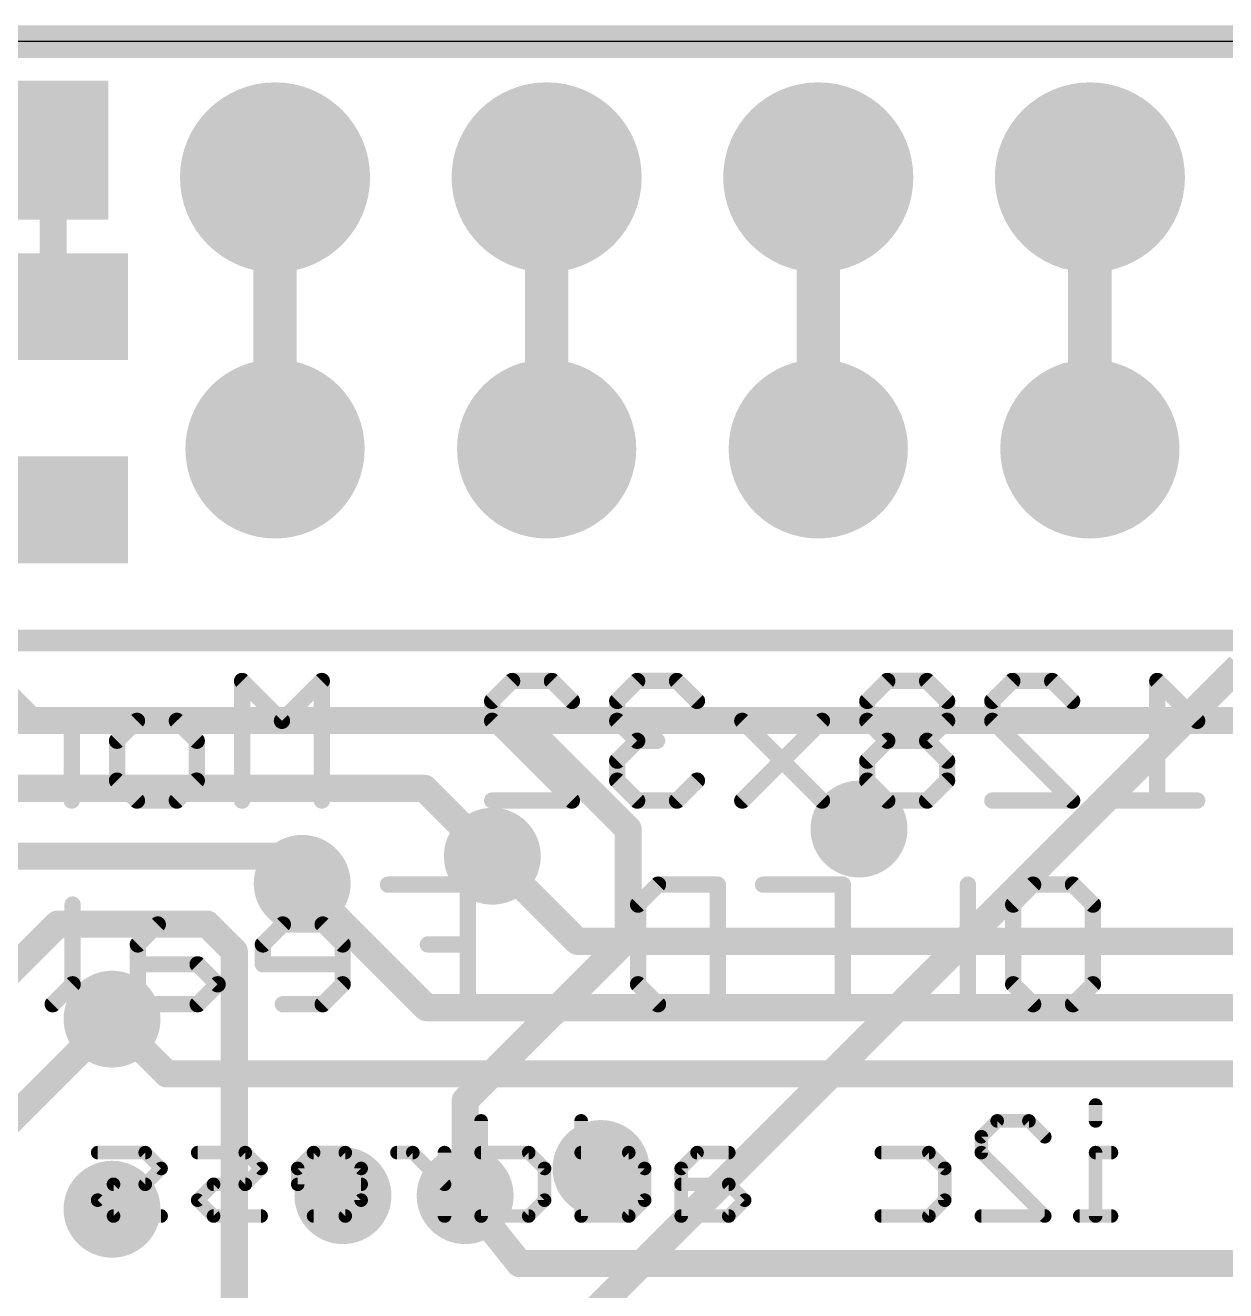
# Model space of a CAD drawing. Extents: x -0.2 to 51, y -0.2 to 23.
# Drawn here: x 14.17 to 25.4, y 11.18 to 23.01 of the extents above; entities that cross this region are included whole.
import ezdxf

# ---------------------------------------------------------------- set-up
doc = ezdxf.new("R2010")
doc.units = 0
for name, color, linetype in [('1', 12, 'CONTINUOUS'), ('16', 132, 'CONTINUOUS'), ('17', 110, 'CONTINUOUS'), ('18', 110, 'CONTINUOUS'), ('20', 53, 'CONTINUOUS'), ('21', 40, 'CONTINUOUS'), ('22', 6, 'CONTINUOUS')]:
    doc.layers.add(name, color=color, linetype=linetype)

# ---------------------------------------------------------------- blocks, each defined once
blk = doc.blocks.new('RECT')
blk.add_solid([(-0.5, -0.5), (0.5, -0.5), (-0.5, 0.5), (0.5, 0.5)])
blk = doc.blocks.new('ROUNDP')
at = {"const_width": 0.5}
blk.add_lwpolyline([(0, -0.25, 1), (0, 0.25, 1), (0, -0.25)], format="xyb", dxfattribs=at)
blk = doc.blocks.new('ROUNDV')
at = {"const_width": 0.5}
blk.add_lwpolyline([(0, -0.25, 1), (0, 0.25, 1), (0, -0.25)], format="xyb", dxfattribs=at)

msp = doc.modelspace()

# ---------------------------------------------------------------- linework, layer by layer
at = {"layer": '1'}
for points, const_width in [([(50.8, 22.86), (0, 22.86)], 0.3048), ([(14.351, 21.844), (14.435, 21.594)], 0.254), ([(14.435, 21.594), (14.435, 20.381)], 0.254), ([(13.843, 20.447), (14.374, 20.447)], 0.254), ([(14.374, 20.447), (14.435, 20.381)], 0.254), ([(14.224, 16.51), (13.208, 17.526)], 0.254), ([(17.653, 9.144), (25.527, 17.018)], 0.254), ([(14.224, 16.51), (18.796, 16.51)], 0.254), ([(18.796, 16.51), (19.812, 15.494)], 0.254), ([(13.462, 15.875), (17.907, 15.875)], 0.254), ([(17.907, 15.875), (18.542, 15.24)], 0.254), ([(19.812, 15.494), (19.812, 14.478)], 0.254), ([(12.573, 15.24), (16.51, 15.24)], 0.254), ([(16.51, 15.24), (16.764, 14.986)], 0.254), ([(13.716, 13.843), (14.478, 14.605)], 0.254), ([(14.478, 14.605), (15.875, 14.605)], 0.254), ([(15.875, 14.605), (16.129, 14.351)], 0.254), ([(19.812, 14.478), (18.288, 12.954)], 0.254), ([(16.129, 14.351), (16.129, 9.144)], 0.254), ([(13.843, 12.573), (14.986, 13.716)], 0.254), ([(18.288, 12.954), (18.288, 12.065)], 0.254)]:
    msp.add_lwpolyline(points, dxfattribs=dict(at, const_width=const_width))
at = {"layer": '1', "const_width": 0.127}
for points in [[(14.4112, 21.8642, 1), (14.2908, 21.8238)], [(14.4985, 21.594, 1), (14.3715, 21.594)], [(14.3748, 21.5738, 1), (14.4952, 21.6142)], [(14.4206, 20.4901, 1), (14.3274, 20.4039)], [(14.374, 20.3835, 1), (14.374, 20.5105)], [(14.3884, 20.3379, 1), (14.4816, 20.4241)], [(14.3715, 20.381, 1), (14.4985, 20.381)], [(14.224, 16.5735, 1), (14.224, 16.4465)], [(14.1791, 16.4651, 1), (14.2689, 16.5549)], [(18.8409, 16.5549, 1), (18.7511, 16.4651)], [(18.796, 16.4465, 1), (18.796, 16.5735)], [(17.9519, 15.9199, 1), (17.8621, 15.8301)], [(17.907, 15.8115, 1), (17.907, 15.9385)], [(19.8755, 15.494, 1), (19.7485, 15.494)], [(19.7671, 15.4491, 1), (19.8569, 15.5389)], [(16.5549, 15.2849, 1), (16.4651, 15.1951)], [(16.51, 15.1765, 1), (16.51, 15.3035)], [(18.4971, 15.1951, 1), (18.5869, 15.2849)], [(16.7191, 14.9411, 1), (16.8089, 15.0309)], [(14.478, 14.6685, 1), (14.478, 14.5415)], [(14.5229, 14.5601, 1), (14.4331, 14.6499)], [(15.9199, 14.6499, 1), (15.8301, 14.5601)], [(15.875, 14.5415, 1), (15.875, 14.6685)], [(19.8569, 14.4331, 1), (19.7671, 14.5229)], [(16.1925, 14.351, 1), (16.0655, 14.351)], [(16.0841, 14.3061, 1), (16.1739, 14.3959)], [(19.7485, 14.478, 1), (19.8755, 14.478)], [(15.0309, 13.6711, 1), (14.9411, 13.7609)], [(18.3515, 12.954, 1), (18.2245, 12.954)], [(18.2431, 12.9989, 1), (18.3329, 12.9091)], [(18.2245, 12.065, 1), (18.3515, 12.065)]]:
    msp.add_lwpolyline(points, format="xyb", dxfattribs=at)
at = {"layer": '16'}
for points, const_width in [([(50.8, 22.86), (0, 22.86)], 0.3048), ([(16.51, 19.05), (16.51, 21.59)], 0.4064), ([(19.05, 19.05), (19.05, 21.59)], 0.4064), ([(21.59, 19.05), (21.59, 21.59)], 0.4064), ([(24.13, 19.05), (24.13, 21.59)], 0.4064), ([(31.75, 16.51), (8.636, 16.51)], 0.254), ([(18.542, 15.24), (19.338, 14.444)], 0.254), ([(16.764, 14.986), (17.926, 13.824)], 0.254), ([(19.338, 14.444), (41.404, 14.444)], 0.254), ([(17.926, 13.824), (41.404, 13.824)], 0.254), ([(14.986, 13.716), (15.498, 13.204)], 0.254), ([(15.498, 13.204), (41.404, 13.204)], 0.254), ([(18.796, 11.43), (18.288, 12.065)], 0.254), ([(38.608, 11.43), (18.796, 11.43)], 0.254)]:
    msp.add_lwpolyline(points, dxfattribs=dict(at, const_width=const_width))
for points, const_width in [([(16.6116, 21.59, 1), (16.4084, 21.59)], 0.2032), ([(19.1516, 21.59, 1), (18.9484, 21.59)], 0.2032), ([(21.6916, 21.59, 1), (21.4884, 21.59)], 0.2032), ([(24.2316, 21.59, 1), (24.0284, 21.59)], 0.2032), ([(16.4084, 19.05, 1), (16.6116, 19.05)], 0.2032), ([(18.9484, 19.05, 1), (19.1516, 19.05)], 0.2032), ([(21.4884, 19.05, 1), (21.6916, 19.05)], 0.2032), ([(24.0284, 19.05, 1), (24.2316, 19.05)], 0.2032), ([(18.5869, 15.2849, 1), (18.4971, 15.1951)], 0.127), ([(16.8089, 15.0309, 1), (16.7191, 14.9411)], 0.127), ([(19.338, 14.5075, 1), (19.338, 14.3805)], 0.127), ([(19.2931, 14.3991, 1), (19.3829, 14.4889)], 0.127), ([(17.926, 13.8875, 1), (17.926, 13.7605)], 0.127), ([(17.8811, 13.7791, 1), (17.9709, 13.8689)], 0.127), ([(15.0309, 13.7609, 1), (14.9411, 13.6711)], 0.127), ([(15.498, 13.2675, 1), (15.498, 13.1405)], 0.127), ([(15.4531, 13.1591, 1), (15.5429, 13.2489)], 0.127), ([(18.3376, 12.1047, 1), (18.2384, 12.0253)], 0.127), ([(18.796, 11.4935, 1), (18.796, 11.3665)], 0.127), ([(18.7464, 11.3903, 1), (18.8456, 11.4697)], 0.127)]:
    msp.add_lwpolyline(points, format="xyb", dxfattribs=dict(at, const_width=const_width))
at = {"layer": '20'}
msp.add_line((48.26, 22.86), (2.54, 22.86), dxfattribs=at)
msp.add_line((48.26, 22.86), (2.54, 22.86), dxfattribs=at)
at = {"layer": '21', "const_width": 0.2032}
msp.add_lwpolyline([(43.434, 17.259), (13.434, 17.259)], dxfattribs=at)
at = {"layer": '22'}
for points, const_width in [([(16.2287, 16.9062, 1), (16.1748, 16.8523)], 0.0762), ([(16.2399, 16.8793, 1), (16.1637, 16.8793)], 0.0762), ([(16.9856, 16.8793, 1), (16.9094, 16.8793)], 0.0762), ([(16.9744, 16.8523, 1), (16.9205, 16.9062)], 0.0762), ([(18.727, 16.9174, 1), (18.727, 16.8412)], 0.0762), ([(18.7539, 16.8523, 1), (18.7, 16.9062)], 0.0762), ([(19.1268, 16.9062, 1), (19.0729, 16.8523)], 0.0762), ([(19.0998, 16.8412, 1), (19.0998, 16.9174)], 0.0762), ([(19.8964, 16.9174, 1), (19.8964, 16.8412)], 0.0762), ([(19.9233, 16.8523, 1), (19.8694, 16.9062)], 0.0762), ([(20.2962, 16.9062, 1), (20.2423, 16.8523)], 0.0762), ([(20.2692, 16.8412, 1), (20.2692, 16.9174)], 0.0762), ([(22.2352, 16.9174, 1), (22.2352, 16.8412)], 0.0762), ([(22.2621, 16.8523, 1), (22.2082, 16.9062)], 0.0762), ([(22.635, 16.9062, 1), (22.5811, 16.8523)], 0.0762), ([(22.608, 16.8412, 1), (22.608, 16.9174)], 0.0762), ([(23.4046, 16.9174, 1), (23.4046, 16.8412)], 0.0762), ([(23.4315, 16.8523, 1), (23.3776, 16.9062)], 0.0762), ([(23.8044, 16.9062, 1), (23.7505, 16.8523)], 0.0762), ([(23.7774, 16.8412, 1), (23.7774, 16.9174)], 0.0762), ([(24.7985, 16.8793, 1), (24.7223, 16.8793)], 0.0762), ([(24.7873, 16.9062, 1), (24.7335, 16.8523)], 0.0762), ([(18.5136, 16.7198, 1), (18.5675, 16.6659)], 0.0762), ([(18.5787, 16.6928, 1), (18.5025, 16.6928)], 0.0762), ([(19.2593, 16.6659, 1), (19.3132, 16.7198)], 0.0762), ([(19.683, 16.7198, 1), (19.7369, 16.6659)], 0.0762), ([(19.7481, 16.6928, 1), (19.6719, 16.6928)], 0.0762), ([(20.4287, 16.6659, 1), (20.4826, 16.7198)], 0.0762), ([(22.0868, 16.6928, 1), (22.0106, 16.6928)], 0.0762), ([(22.0218, 16.7198, 1), (22.0757, 16.6659)], 0.0762), ([(22.8326, 16.6928, 1), (22.7564, 16.6928)], 0.0762), ([(22.7675, 16.6659, 1), (22.8214, 16.7198)], 0.0762), ([(23.2562, 16.6928, 1), (23.18, 16.6928)], 0.0762), ([(23.1912, 16.7198, 1), (23.2451, 16.6659)], 0.0762), ([(23.9369, 16.6659, 1), (23.9908, 16.7198)], 0.0762), ([(14.6468, 16.5064, 1), (14.5706, 16.5064)], 0.0762), ([(14.6087, 16.4683, 1), (14.6087, 16.5445)], 0.0762), ([(15.2188, 16.5445, 1), (15.2188, 16.4683)], 0.0762), ([(15.2457, 16.4795, 1), (15.1919, 16.5333)], 0.0762), ([(15.6186, 16.5333, 1), (15.5647, 16.4795)], 0.0762), ([(15.5916, 16.4683, 1), (15.5916, 16.5445)], 0.0762), ([(16.5477, 16.5333, 1), (16.6016, 16.4795)], 0.0762), ([(16.5477, 16.4795, 1), (16.6016, 16.5333)], 0.0762), ([(18.5675, 16.5333, 1), (18.5136, 16.4795)], 0.0762), ([(19.7369, 16.5333, 1), (19.683, 16.4795)], 0.0762), ([(20.9063, 16.5333, 1), (20.8524, 16.4795)], 0.0762), ([(21.652, 16.4795, 1), (21.5981, 16.5333)], 0.0762), ([(22.0757, 16.5333, 1), (22.0218, 16.4795)], 0.0762), ([(22.8214, 16.4795, 1), (22.7675, 16.5333)], 0.0762), ([(23.2451, 16.5333, 1), (23.1912, 16.4795)], 0.0762), ([(25.1063, 16.4795, 1), (25.1602, 16.5333)], 0.0762), ([(18.5025, 16.5064, 1), (18.5787, 16.5064)], 0.0762), ([(19.6719, 16.5064, 1), (19.7481, 16.5064)], 0.0762), ([(22.0106, 16.5064, 1), (22.0868, 16.5064)], 0.0762), ([(22.7564, 16.5064, 1), (22.8326, 16.5064)], 0.0762), ([(23.18, 16.5064, 1), (23.2562, 16.5064)], 0.0762), ([(15.0054, 16.3469, 1), (15.0593, 16.293)], 0.0762), ([(15.0705, 16.32, 1), (14.9943, 16.32)], 0.0762), ([(15.8162, 16.32, 1), (15.74, 16.32)], 0.0762), ([(15.7511, 16.293, 1), (15.805, 16.3469)], 0.0762), ([(19.8964, 16.3581, 1), (19.8964, 16.2819)], 0.0762), ([(19.9233, 16.293, 1), (19.8694, 16.3469)], 0.0762), ([(19.8694, 16.293, 1), (19.9233, 16.3469)], 0.0762), ([(20.0828, 16.2819, 1), (20.0828, 16.3581)], 0.0762), ([(22.2352, 16.3581, 1), (22.2352, 16.2819)], 0.0762), ([(22.2621, 16.293, 1), (22.2082, 16.3469)], 0.0762), ([(22.2082, 16.293, 1), (22.2621, 16.3469)], 0.0762), ([(22.635, 16.3469, 1), (22.5811, 16.293)], 0.0762), ([(22.5811, 16.3469, 1), (22.635, 16.293)], 0.0762), ([(22.608, 16.2819, 1), (22.608, 16.3581)], 0.0762), ([(19.683, 16.1605, 1), (19.7369, 16.1066)], 0.0762), ([(19.7481, 16.1335, 1), (19.6719, 16.1335)], 0.0762), ([(22.0868, 16.1335, 1), (22.0106, 16.1335)], 0.0762), ([(22.0218, 16.1605, 1), (22.0757, 16.1066)], 0.0762), ([(22.8326, 16.1335, 1), (22.7564, 16.1335)], 0.0762), ([(22.7675, 16.1066, 1), (22.8214, 16.1605)], 0.0762), ([(15.0593, 15.9741, 1), (15.0054, 15.9202)], 0.0762), ([(14.9943, 15.9471, 1), (15.0705, 15.9471)], 0.0762), ([(15.74, 15.9471, 1), (15.8162, 15.9471)], 0.0762), ([(15.805, 15.9202, 1), (15.7511, 15.9741)], 0.0762), ([(19.7369, 15.9741, 1), (19.683, 15.9202)], 0.0762), ([(19.6719, 15.9471, 1), (19.7481, 15.9471)], 0.0762), ([(20.4826, 15.9202, 1), (20.4287, 15.9741)], 0.0762), ([(22.0757, 15.9741, 1), (22.0218, 15.9202)], 0.0762), ([(22.0106, 15.9471, 1), (22.0868, 15.9471)], 0.0762), ([(22.7564, 15.9471, 1), (22.8326, 15.9471)], 0.0762), ([(22.8214, 15.9202, 1), (22.7675, 15.9741)], 0.0762), ([(14.5706, 15.7607, 1), (14.6468, 15.7607)], 0.0762), ([(15.2188, 15.7988, 1), (15.2188, 15.7226)], 0.0762), ([(15.1919, 15.7338, 1), (15.2457, 15.7876)], 0.0762), ([(15.5647, 15.7876, 1), (15.6186, 15.7338)], 0.0762), ([(15.5916, 15.7226, 1), (15.5916, 15.7988)], 0.0762), ([(16.1637, 15.7607, 1), (16.2399, 15.7607)], 0.0762), ([(16.9094, 15.7607, 1), (16.9856, 15.7607)], 0.0762), ([(18.5406, 15.7988, 1), (18.5406, 15.7226)], 0.0762), ([(19.2593, 15.7338, 1), (19.3132, 15.7876)], 0.0762), ([(19.2863, 15.7226, 1), (19.2863, 15.7988)], 0.0762), ([(19.8964, 15.7988, 1), (19.8964, 15.7226)], 0.0762), ([(19.8694, 15.7338, 1), (19.9233, 15.7876)], 0.0762), ([(20.2423, 15.7876, 1), (20.2962, 15.7338)], 0.0762), ([(20.2692, 15.7226, 1), (20.2692, 15.7988)], 0.0762), ([(20.8524, 15.7876, 1), (20.9063, 15.7338)], 0.0762), ([(21.5981, 15.7338, 1), (21.652, 15.7876)], 0.0762), ([(22.2352, 15.7988, 1), (22.2352, 15.7226)], 0.0762), ([(22.2082, 15.7338, 1), (22.2621, 15.7876)], 0.0762), ([(22.5811, 15.7876, 1), (22.635, 15.7338)], 0.0762), ([(22.608, 15.7226, 1), (22.608, 15.7988)], 0.0762), ([(23.2181, 15.7988, 1), (23.2181, 15.7226)], 0.0762), ([(23.9369, 15.7338, 1), (23.9908, 15.7876)], 0.0762), ([(23.9638, 15.7226, 1), (23.9638, 15.7988)], 0.0762), ([(24.3875, 15.7988, 1), (24.3875, 15.7226)], 0.0762), ([(24.7223, 15.7607, 1), (24.7985, 15.7607)], 0.0762), ([(25.1332, 15.7226, 1), (25.1332, 15.7988)], 0.0762), ([(17.5661, 15.0124, 1), (17.5661, 14.9362)], 0.0762), ([(18.3499, 14.9743, 1), (18.2737, 14.9743)], 0.0762), ([(18.3118, 14.9362, 1), (18.3118, 15.0124)], 0.0762), ([(20.0913, 15.0124, 1), (20.0913, 14.9362)], 0.0762), ([(20.1182, 14.9473, 1), (20.0643, 15.0012)], 0.0762), ([(20.6887, 14.9743, 1), (20.6125, 14.9743)], 0.0762), ([(20.6506, 14.9362, 1), (20.6506, 15.0124)], 0.0762), ([(21.0742, 15.0124, 1), (21.0742, 14.9362)], 0.0762), ([(21.8581, 14.9743, 1), (21.7819, 14.9743)], 0.0762), ([(21.82, 14.9362, 1), (21.82, 15.0124)], 0.0762), ([(23.0274, 14.9743, 1), (22.9512, 14.9743)], 0.0762), ([(23.5995, 15.0124, 1), (23.5995, 14.9362)], 0.0762), ([(23.6264, 14.9473, 1), (23.5725, 15.0012)], 0.0762), ([(23.9993, 15.0012, 1), (23.9454, 14.9473)], 0.0762), ([(23.9723, 14.9362, 1), (23.9723, 15.0124)], 0.0762), ([(14.6552, 14.7878, 1), (14.579, 14.7878)], 0.0762), ([(19.9429, 14.7878, 1), (19.8667, 14.7878)], 0.0762), ([(19.8779, 14.8148, 1), (19.9318, 14.7609)], 0.0762), ([(23.4511, 14.7878, 1), (23.3749, 14.7878)], 0.0762), ([(23.3861, 14.8148, 1), (23.44, 14.7609)], 0.0762), ([(24.1968, 14.7878, 1), (24.1206, 14.7878)], 0.0762), ([(24.1318, 14.7609, 1), (24.1857, 14.8148)], 0.0762), ([(14.4307, 14.6395, 1), (14.4307, 14.5633)], 0.0762), ([(14.8036, 14.5633, 1), (14.8036, 14.6395)], 0.0762), ([(15.4137, 14.6395, 1), (15.4137, 14.5633)], 0.0762), ([(15.4406, 14.5745, 1), (15.3867, 14.6283)], 0.0762), ([(15.7865, 14.5633, 1), (15.7865, 14.6395)], 0.0762), ([(16.5831, 14.6395, 1), (16.5831, 14.5633)], 0.0762), ([(16.61, 14.5745, 1), (16.5561, 14.6283)], 0.0762), ([(16.9829, 14.6283, 1), (16.929, 14.5745)], 0.0762), ([(16.9559, 14.5633, 1), (16.9559, 14.6395)], 0.0762), ([(15.2003, 14.4419, 1), (15.2542, 14.388)], 0.0762), ([(15.2654, 14.415, 1), (15.1892, 14.415)], 0.0762), ([(16.3697, 14.4419, 1), (16.4236, 14.388)], 0.0762), ([(16.4348, 14.415, 1), (16.3586, 14.415)], 0.0762), ([(17.1805, 14.415, 1), (17.1043, 14.415)], 0.0762), ([(17.1154, 14.388, 1), (17.1693, 14.4419)], 0.0762), ([(17.9389, 14.4531, 1), (17.9389, 14.3769)], 0.0762), ([(18.3118, 14.3769, 1), (18.3118, 14.4531)], 0.0762), ([(21.4471, 14.4531, 1), (21.4471, 14.3769)], 0.0762), ([(21.82, 14.3769, 1), (21.82, 14.4531)], 0.0762), ([(15.2273, 14.2667, 1), (15.2273, 14.1905)], 0.0762), ([(15.8135, 14.2555, 1), (15.7596, 14.2016)], 0.0762), ([(15.7865, 14.1905, 1), (15.7865, 14.2667)], 0.0762), ([(16.3967, 14.2667, 1), (16.3967, 14.1905)], 0.0762), ([(16.3586, 14.2286, 1), (16.4348, 14.2286)], 0.0762), ([(17.1424, 14.1905, 1), (17.1424, 14.2667)], 0.0762), ([(14.6441, 14.0152, 1), (14.5902, 14.0691)], 0.0762), ([(15.9999, 14.0152, 1), (15.946, 14.0691)], 0.0762), ([(15.946, 14.0152, 1), (15.9999, 14.0691)], 0.0762), ([(17.1693, 14.0152, 1), (17.1154, 14.0691)], 0.0762), ([(19.9318, 14.0691, 1), (19.8779, 14.0152)], 0.0762), ([(23.44, 14.0691, 1), (23.3861, 14.0152)], 0.0762), ([(24.1857, 14.0152, 1), (24.1318, 14.0691)], 0.0762), ([(14.579, 14.0421, 1), (14.6552, 14.0421)], 0.0762), ([(17.1043, 14.0421, 1), (17.1805, 14.0421)], 0.0762), ([(19.8667, 14.0421, 1), (19.9429, 14.0421)], 0.0762), ([(23.3749, 14.0421, 1), (23.4511, 14.0421)], 0.0762), ([(24.1206, 14.0421, 1), (24.1968, 14.0421)], 0.0762), ([(14.4038, 13.8826, 1), (14.4577, 13.8288)], 0.0762), ([(15.2273, 13.8938, 1), (15.2273, 13.8176)], 0.0762), ([(15.1892, 13.8557, 1), (15.2654, 13.8557)], 0.0762), ([(15.7596, 13.8826, 1), (15.8135, 13.8288)], 0.0762), ([(15.7865, 13.8176, 1), (15.7865, 13.8938)], 0.0762), ([(16.5831, 13.8938, 1), (16.5831, 13.8176)], 0.0762), ([(16.929, 13.8826, 1), (16.9829, 13.8288)], 0.0762), ([(16.9559, 13.8176, 1), (16.9559, 13.8938)], 0.0762), ([(18.2737, 13.8557, 1), (18.3499, 13.8557)], 0.0762), ([(20.0913, 13.8938, 1), (20.0913, 13.8176)], 0.0762), ([(20.0643, 13.8288, 1), (20.1182, 13.8826)], 0.0762), ([(20.6125, 13.8557, 1), (20.6887, 13.8557)], 0.0762), ([(20.6506, 13.8176, 1), (20.6506, 13.8938)], 0.0762), ([(21.0742, 13.8938, 1), (21.0742, 13.8176)], 0.0762), ([(21.7819, 13.8557, 1), (21.8581, 13.8557)], 0.0762), ([(21.82, 13.8176, 1), (21.82, 13.8938)], 0.0762), ([(22.2436, 13.8938, 1), (22.2436, 13.8176)], 0.0762), ([(22.9512, 13.8557, 1), (23.0274, 13.8557)], 0.0762), ([(22.9893, 13.8176, 1), (22.9893, 13.8938)], 0.0762), ([(23.5995, 13.8938, 1), (23.5995, 13.8176)], 0.0762), ([(23.5725, 13.8288, 1), (23.6264, 13.8826)], 0.0762), ([(23.9454, 13.8826, 1), (23.9993, 13.8288)], 0.0762), ([(23.9723, 13.8176, 1), (23.9723, 13.8938)], 0.0762), ([(24.2152, 12.9126, 1), (24.1517, 12.9126)], 0.0635), ([(18.4691, 12.7643, 1), (18.4056, 12.7643)], 0.0635), ([(19.4046, 12.7643, 1), (19.3411, 12.7643)], 0.0635), ([(23.2632, 12.796, 1), (23.2632, 12.7325)], 0.0635), ([(23.2857, 12.7418, 1), (23.2408, 12.7867)], 0.0635), ([(23.5823, 12.7867, 1), (23.5374, 12.7418)], 0.0635), ([(23.5598, 12.7325, 1), (23.5598, 12.796)], 0.0635), ([(24.1517, 12.7643, 1), (24.2152, 12.7643)], 0.0635), ([(23.1467, 12.616, 1), (23.0832, 12.616)], 0.0635), ([(23.0925, 12.6384, 1), (23.1374, 12.5935)], 0.0635), ([(23.6856, 12.5935, 1), (23.7305, 12.6384)], 0.0635), ([(14.8512, 12.4994, 1), (14.8512, 12.4359)], 0.0635), ([(15.3185, 12.4901, 1), (15.2736, 12.4452)], 0.0635), ([(15.2961, 12.4359, 1), (15.2961, 12.4994)], 0.0635), ([(15.7867, 12.4994, 1), (15.7867, 12.4359)], 0.0635), ([(16.254, 12.4901, 1), (16.2091, 12.4452)], 0.0635), ([(16.2316, 12.4359, 1), (16.2316, 12.4994)], 0.0635), ([(16.8705, 12.4994, 1), (16.8705, 12.4359)], 0.0635), ([(16.893, 12.4452, 1), (16.8481, 12.4901)], 0.0635), ([(17.1895, 12.4901, 1), (17.1446, 12.4452)], 0.0635), ([(17.1671, 12.4359, 1), (17.1671, 12.4994)], 0.0635), ([(17.6501, 12.4994, 1), (17.6501, 12.4359)], 0.0635), ([(17.8209, 12.4901, 1), (17.7759, 12.4452)], 0.0635), ([(17.7984, 12.4359, 1), (17.7984, 12.4994)], 0.0635), ([(18.1267, 12.4677, 1), (18.0632, 12.4677)], 0.0635), ([(18.4373, 12.4994, 1), (18.4373, 12.4359)], 0.0635), ([(18.9047, 12.4901, 1), (18.8598, 12.4452)], 0.0635), ([(18.8822, 12.4359, 1), (18.8822, 12.4994)], 0.0635), ([(19.3728, 12.4994, 1), (19.3728, 12.4359)], 0.0635), ([(19.8402, 12.4901, 1), (19.7953, 12.4452)], 0.0635), ([(19.8177, 12.4359, 1), (19.8177, 12.4994)], 0.0635), ([(20.4567, 12.4994, 1), (20.4567, 12.4359)], 0.0635), ([(20.4791, 12.4452, 1), (20.4342, 12.4901)], 0.0635), ([(20.7533, 12.4359, 1), (20.7533, 12.4994)], 0.0635), ([(22.1794, 12.4994, 1), (22.1794, 12.4359)], 0.0635), ([(22.6467, 12.4901, 1), (22.6018, 12.4452)], 0.0635), ([(22.6243, 12.4359, 1), (22.6243, 12.4994)], 0.0635), ([(23.1374, 12.4901, 1), (23.0925, 12.4452)], 0.0635), ([(23.0832, 12.4677, 1), (23.1467, 12.4677)], 0.0635), ([(24.2152, 12.4677, 1), (24.1517, 12.4677)], 0.0635), ([(24.1835, 12.4994, 1), (24.1835, 12.4359)], 0.0635), ([(24.3318, 12.4359, 1), (24.3318, 12.4994)], 0.0635), ([(15.4668, 12.2969, 1), (15.4219, 12.3418)], 0.0635), ([(15.4219, 12.2969, 1), (15.4668, 12.3418)], 0.0635), ([(16.4023, 12.2969, 1), (16.3574, 12.3418)], 0.0635), ([(16.3574, 12.2969, 1), (16.4023, 12.3418)], 0.0635), ([(16.754, 12.3194, 1), (16.6905, 12.3194)], 0.0635), ([(16.6998, 12.3418, 1), (16.7447, 12.2969)], 0.0635), ([(17.3471, 12.3194, 1), (17.2836, 12.3194)], 0.0635), ([(17.2929, 12.2969, 1), (17.3378, 12.3418)], 0.0635), ([(19.0623, 12.3194, 1), (18.9988, 12.3194)], 0.0635), ([(19.0081, 12.2969, 1), (19.053, 12.3418)], 0.0635), ([(19.9978, 12.3194, 1), (19.9343, 12.3194)], 0.0635), ([(19.9436, 12.2969, 1), (19.9885, 12.3418)], 0.0635), ([(20.3401, 12.3194, 1), (20.2766, 12.3194)], 0.0635), ([(20.2859, 12.3418, 1), (20.3308, 12.2969)], 0.0635), ([(22.8043, 12.3194, 1), (22.7408, 12.3194)], 0.0635), ([(22.7501, 12.2969, 1), (22.795, 12.3418)], 0.0635), ([(14.9995, 12.2028, 1), (14.9995, 12.1393)], 0.0635), ([(15.0219, 12.1486, 1), (14.977, 12.1935)], 0.0635), ([(15.2736, 12.1935, 1), (15.3185, 12.1486)], 0.0635), ([(15.2961, 12.1393, 1), (15.2961, 12.2028)], 0.0635), ([(15.935, 12.2028, 1), (15.935, 12.1393)], 0.0635), ([(15.9574, 12.1486, 1), (15.9125, 12.1935)], 0.0635), ([(16.2091, 12.1935, 1), (16.254, 12.1486)], 0.0635), ([(16.2316, 12.1393, 1), (16.2316, 12.2028)], 0.0635), ([(16.7222, 12.2028, 1), (16.7222, 12.1393)], 0.0635), ([(16.6905, 12.1711, 1), (16.754, 12.1711)], 0.0635), ([(17.3154, 12.1393, 1), (17.3154, 12.2028)], 0.0635), ([(18.0725, 12.1486, 1), (18.1174, 12.1935)], 0.0635), ([(20.3084, 12.2028, 1), (20.3084, 12.1393)], 0.0635), ([(20.7757, 12.1935, 1), (20.7308, 12.1486)], 0.0635), ([(20.7533, 12.1393, 1), (20.7533, 12.2028)], 0.0635), ([(14.8736, 12.0452, 1), (14.8287, 12.0003)], 0.0635), ([(14.8287, 12.0452, 1), (14.8736, 12.0003)], 0.0635), ([(15.8091, 12.0452, 1), (15.7642, 12.0003)], 0.0635), ([(15.7642, 12.0452, 1), (15.8091, 12.0003)], 0.0635), ([(17.3378, 12.0003, 1), (17.2929, 12.0452)], 0.0635), ([(19.053, 12.0003, 1), (19.0081, 12.0452)], 0.0635), ([(19.9885, 12.0003, 1), (19.9436, 12.0452)], 0.0635), ([(20.924, 12.0003, 1), (20.8791, 12.0452)], 0.0635), ([(20.8791, 12.0003, 1), (20.924, 12.0452)], 0.0635), ([(22.795, 12.0003, 1), (22.7501, 12.0452)], 0.0635), ([(17.2836, 12.0228, 1), (17.3471, 12.0228)], 0.0635), ([(18.9988, 12.0228, 1), (19.0623, 12.0228)], 0.0635), ([(19.9343, 12.0228, 1), (19.9978, 12.0228)], 0.0635), ([(22.7408, 12.0228, 1), (22.8043, 12.0228)], 0.0635), ([(14.9995, 11.9063, 1), (14.9995, 11.8428)], 0.0635), ([(14.977, 11.852, 1), (15.0219, 11.897)], 0.0635), ([(15.4444, 11.8428, 1), (15.4444, 11.9063)], 0.0635), ([(15.935, 11.9063, 1), (15.935, 11.8428)], 0.0635), ([(15.9125, 11.852, 1), (15.9574, 11.897)], 0.0635), ([(16.3799, 11.8428, 1), (16.3799, 11.9063)], 0.0635), ([(16.8705, 11.9063, 1), (16.8705, 11.8428)], 0.0635), ([(17.1446, 11.897, 1), (17.1895, 11.852)], 0.0635), ([(17.1671, 11.8428, 1), (17.1671, 11.9063)], 0.0635), ([(18.0632, 11.8745, 1), (18.1267, 11.8745)], 0.0635), ([(18.4373, 11.9063, 1), (18.4373, 11.8428)], 0.0635), ([(18.4056, 11.8745, 1), (18.4691, 11.8745)], 0.0635), ([(18.8598, 11.897, 1), (18.9047, 11.852)], 0.0635), ([(18.8822, 11.8428, 1), (18.8822, 11.9063)], 0.0635), ([(19.3728, 11.9063, 1), (19.3728, 11.8428)], 0.0635), ([(19.3411, 11.8745, 1), (19.4046, 11.8745)], 0.0635), ([(19.7953, 11.897, 1), (19.8402, 11.852)], 0.0635), ([(19.8177, 11.8428, 1), (19.8177, 11.9063)], 0.0635), ([(20.2766, 11.8745, 1), (20.3401, 11.8745)], 0.0635), ([(20.3084, 11.9063, 1), (20.3084, 11.8428)], 0.0635), ([(20.7308, 11.897, 1), (20.7757, 11.852)], 0.0635), ([(20.7533, 11.8428, 1), (20.7533, 11.9063)], 0.0635), ([(22.1794, 11.9063, 1), (22.1794, 11.8428)], 0.0635), ([(22.6018, 11.897, 1), (22.6467, 11.852)], 0.0635), ([(22.6243, 11.8428, 1), (22.6243, 11.9063)], 0.0635), ([(23.1149, 11.9063, 1), (23.1149, 11.8428)], 0.0635), ([(23.6856, 11.852, 1), (23.7305, 11.897)], 0.0635), ([(23.7081, 11.8428, 1), (23.7081, 11.9063)], 0.0635), ([(24.0352, 11.9063, 1), (24.0352, 11.8428)], 0.0635), ([(24.1517, 11.8745, 1), (24.2152, 11.8745)], 0.0635), ([(24.3318, 11.8428, 1), (24.3318, 11.9063)], 0.0635)]:
    msp.add_lwpolyline(points, format="xyb", dxfattribs=dict(at, const_width=const_width))
for points, const_width in [([(16.5746, 16.5064), (16.2018, 16.8793)], 0.1524), ([(16.2018, 16.8793), (16.2018, 15.7607)], 0.1524), ([(16.9475, 16.8793), (16.5746, 16.5064)], 0.1524), ([(16.9475, 15.7607), (16.9475, 16.8793)], 0.1524), ([(18.5406, 16.6928), (18.727, 16.8793)], 0.1524), ([(18.727, 16.8793), (19.0998, 16.8793)], 0.1524), ([(19.0998, 16.8793), (19.2863, 16.6928)], 0.1524), ([(19.8964, 16.8793), (19.71, 16.6928)], 0.1524), ([(20.2692, 16.8793), (19.8964, 16.8793)], 0.1524), ([(20.4557, 16.6928), (20.2692, 16.8793)], 0.1524), ([(22.2352, 16.8793), (22.0487, 16.6928)], 0.1524), ([(22.608, 16.8793), (22.2352, 16.8793)], 0.1524), ([(22.7945, 16.6928), (22.608, 16.8793)], 0.1524), ([(23.2181, 16.6928), (23.4046, 16.8793)], 0.1524), ([(23.4046, 16.8793), (23.7774, 16.8793)], 0.1524), ([(23.7774, 16.8793), (23.9638, 16.6928)], 0.1524), ([(25.1332, 16.5064), (24.7604, 16.8793)], 0.1524), ([(24.7604, 16.8793), (24.7604, 15.7607)], 0.1524), ([(18.5406, 16.5064), (18.5406, 16.6928)], 0.1524), ([(19.71, 16.6928), (19.71, 16.5064)], 0.1524), ([(22.0487, 16.6928), (22.0487, 16.5064)], 0.1524), ([(22.7945, 16.5064), (22.7945, 16.6928)], 0.1524), ([(23.2181, 16.5064), (23.2181, 16.6928)], 0.1524), ([(14.6087, 16.5064), (14.0494, 16.5064)], 0.1524), ([(14.6087, 15.7607), (14.6087, 16.5064)], 0.1524), ([(15.0324, 16.32), (15.2188, 16.5064)], 0.1524), ([(15.2188, 16.5064), (15.5916, 16.5064)], 0.1524), ([(15.5916, 16.5064), (15.7781, 16.32)], 0.1524), ([(19.2863, 15.7607), (18.5406, 16.5064)], 0.1524), ([(19.71, 16.5064), (19.8964, 16.32)], 0.1524), ([(21.6251, 16.5064), (20.8794, 15.7607)], 0.1524), ([(21.6251, 15.7607), (20.8794, 16.5064)], 0.1524), ([(22.0487, 16.5064), (22.2352, 16.32)], 0.1524), ([(22.608, 16.32), (22.7945, 16.5064)], 0.1524), ([(23.9638, 15.7607), (23.2181, 16.5064)], 0.1524), ([(15.0324, 15.9471), (15.0324, 16.32)], 0.1524), ([(15.7781, 16.32), (15.7781, 15.9471)], 0.1524), ([(19.8964, 16.32), (19.71, 16.1335)], 0.1524), ([(19.8964, 16.32), (20.0828, 16.32)], 0.1524), ([(22.2352, 16.32), (22.0487, 16.1335)], 0.1524), ([(22.608, 16.32), (22.2352, 16.32)], 0.1524), ([(22.7945, 16.1335), (22.608, 16.32)], 0.1524), ([(19.71, 16.1335), (19.71, 15.9471)], 0.1524), ([(22.0487, 16.1335), (22.0487, 15.9471)], 0.1524), ([(22.7945, 15.9471), (22.7945, 16.1335)], 0.1524), ([(15.2188, 15.7607), (15.0324, 15.9471)], 0.1524), ([(15.7781, 15.9471), (15.5916, 15.7607)], 0.1524), ([(19.71, 15.9471), (19.8964, 15.7607)], 0.1524), ([(20.2692, 15.7607), (20.4557, 15.9471)], 0.1524), ([(22.0487, 15.9471), (22.2352, 15.7607)], 0.1524), ([(22.608, 15.7607), (22.7945, 15.9471)], 0.1524), ([(15.5916, 15.7607), (15.2188, 15.7607)], 0.1524), ([(18.5406, 15.7607), (19.2863, 15.7607)], 0.1524), ([(19.8964, 15.7607), (20.2692, 15.7607)], 0.1524), ([(22.2352, 15.7607), (22.608, 15.7607)], 0.1524), ([(23.2181, 15.7607), (23.9638, 15.7607)], 0.1524), ([(25.1332, 15.7607), (24.3875, 15.7607)], 0.1524), ([(18.3118, 14.9743), (17.5661, 14.9743)], 0.1524), ([(18.3118, 13.8557), (18.3118, 14.9743)], 0.1524), ([(19.9048, 14.7878), (20.0913, 14.9743)], 0.1524), ([(20.0913, 14.9743), (20.6506, 14.9743)], 0.1524), ([(20.6506, 14.9743), (20.6506, 13.8557)], 0.1524), ([(21.0742, 14.9743), (21.82, 14.9743)], 0.1524), ([(21.82, 14.9743), (21.82, 13.8557)], 0.1524), ([(22.9893, 14.9743), (22.9893, 13.8557)], 0.1524), ([(23.413, 14.7878), (23.5995, 14.9743)], 0.1524), ([(23.5995, 14.9743), (23.9723, 14.9743)], 0.1524), ([(23.9723, 14.9743), (24.1587, 14.7878)], 0.1524), ([(14.6171, 14.7878), (14.6171, 14.0421)], 0.1524), ([(19.9048, 14.0421), (19.9048, 14.7878)], 0.1524), ([(23.413, 14.0421), (23.413, 14.7878)], 0.1524), ([(24.1587, 14.7878), (24.1587, 14.0421)], 0.1524), ([(14.8036, 14.6014), (14.4307, 14.6014)], 0.1524), ([(15.4137, 14.6014), (15.2273, 14.415)], 0.1524), ([(15.7865, 14.6014), (15.4137, 14.6014)], 0.1524), ([(16.5831, 14.6014), (16.3967, 14.415)], 0.1524), ([(16.9559, 14.6014), (16.5831, 14.6014)], 0.1524), ([(17.1424, 14.415), (16.9559, 14.6014)], 0.1524), ([(15.2273, 14.415), (15.2273, 13.8557)], 0.1524), ([(16.3967, 14.415), (16.3967, 14.2286)], 0.1524), ([(17.1424, 14.0421), (17.1424, 14.415)], 0.1524), ([(18.3118, 14.415), (17.9389, 14.415)], 0.1524), ([(21.82, 14.415), (21.4471, 14.415)], 0.1524), ([(15.7865, 14.2286), (15.2273, 14.2286)], 0.1524), ([(15.973, 14.0421), (15.7865, 14.2286)], 0.1524), ([(16.3967, 14.2286), (17.1424, 14.2286)], 0.1524), ([(14.6171, 14.0421), (14.4307, 13.8557)], 0.1524), ([(15.7865, 13.8557), (15.973, 14.0421)], 0.1524), ([(16.9559, 13.8557), (17.1424, 14.0421)], 0.1524), ([(20.0913, 13.8557), (19.9048, 14.0421)], 0.1524), ([(23.5995, 13.8557), (23.413, 14.0421)], 0.1524), ([(24.1587, 14.0421), (23.9723, 13.8557)], 0.1524), ([(15.2273, 13.8557), (15.7865, 13.8557)], 0.1524), ([(16.5831, 13.8557), (16.9559, 13.8557)], 0.1524), ([(20.6506, 13.8557), (20.0913, 13.8557)], 0.1524), ([(21.82, 13.8557), (21.0742, 13.8557)], 0.1524), ([(22.9893, 13.8557), (22.2436, 13.8557)], 0.1524), ([(23.9723, 13.8557), (23.5995, 13.8557)], 0.1524), ([(24.1835, 12.9126), (24.1835, 12.7643)], 0.127), ([(18.4373, 12.7643), (18.4373, 11.8745)], 0.127), ([(19.3728, 12.7643), (19.3728, 11.8745)], 0.127), ([(23.1149, 12.616), (23.2632, 12.7643)], 0.127), ([(23.2632, 12.7643), (23.5598, 12.7643)], 0.127), ([(23.5598, 12.7643), (23.7081, 12.616)], 0.127), ([(23.1149, 12.4677), (23.1149, 12.616)], 0.127), ([(15.2961, 12.4677), (14.8512, 12.4677)], 0.127), ([(15.4444, 12.3194), (15.2961, 12.4677)], 0.127), ([(16.2316, 12.4677), (15.7867, 12.4677)], 0.127), ([(16.3799, 12.3194), (16.2316, 12.4677)], 0.127), ([(16.8705, 12.4677), (16.7222, 12.3194)], 0.127), ([(17.1671, 12.4677), (16.8705, 12.4677)], 0.127), ([(17.3154, 12.3194), (17.1671, 12.4677)], 0.127), ([(17.7984, 12.4677), (17.6501, 12.4677)], 0.127), ([(18.095, 12.1711), (17.7984, 12.4677)], 0.127), ([(18.095, 11.8745), (18.095, 12.4677)], 0.127), ([(18.8822, 12.4677), (18.4373, 12.4677)], 0.127), ([(19.0305, 12.3194), (18.8822, 12.4677)], 0.127), ([(19.8177, 12.4677), (19.3728, 12.4677)], 0.127), ([(19.966, 12.3194), (19.8177, 12.4677)], 0.127), ([(20.4567, 12.4677), (20.3084, 12.3194)], 0.127), ([(20.7533, 12.4677), (20.4567, 12.4677)], 0.127), ([(22.1794, 12.4677), (22.6243, 12.4677)], 0.127), ([(22.6243, 12.4677), (22.7726, 12.3194)], 0.127), ([(23.7081, 11.8745), (23.1149, 12.4677)], 0.127), ([(24.3318, 12.4677), (24.1835, 12.4677)], 0.127), ([(24.1835, 12.4677), (24.1835, 11.8745)], 0.127), ([(15.2961, 12.1711), (15.4444, 12.3194)], 0.127), ([(16.2316, 12.1711), (16.3799, 12.3194)], 0.127), ([(16.7222, 12.3194), (16.7222, 12.1711)], 0.127), ([(17.3154, 12.0228), (17.3154, 12.3194)], 0.127), ([(19.0305, 12.0228), (19.0305, 12.3194)], 0.127), ([(19.966, 12.0228), (19.966, 12.3194)], 0.127), ([(20.3084, 12.3194), (20.3084, 11.8745)], 0.127), ([(22.7726, 12.3194), (22.7726, 12.0228)], 0.127), ([(14.8512, 12.0228), (14.9995, 12.1711)], 0.127), ([(14.9995, 12.1711), (15.2961, 12.1711)], 0.127), ([(15.7867, 12.0228), (15.935, 12.1711)], 0.127), ([(15.935, 12.1711), (16.2316, 12.1711)], 0.127), ([(16.7222, 12.1711), (17.3154, 12.1711)], 0.127), ([(20.7533, 12.1711), (20.3084, 12.1711)], 0.127), ([(20.9015, 12.0228), (20.7533, 12.1711)], 0.127), ([(14.9995, 11.8745), (14.8512, 12.0228)], 0.127), ([(15.935, 11.8745), (15.7867, 12.0228)], 0.127), ([(17.1671, 11.8745), (17.3154, 12.0228)], 0.127), ([(18.8822, 11.8745), (19.0305, 12.0228)], 0.127), ([(19.8177, 11.8745), (19.966, 12.0228)], 0.127), ([(20.7533, 11.8745), (20.9015, 12.0228)], 0.127), ([(22.7726, 12.0228), (22.6243, 11.8745)], 0.127), ([(15.4444, 11.8745), (14.9995, 11.8745)], 0.127), ([(16.3799, 11.8745), (15.935, 11.8745)], 0.127), ([(16.8705, 11.8745), (17.1671, 11.8745)], 0.127), ([(18.4373, 11.8745), (18.8822, 11.8745)], 0.127), ([(19.3728, 11.8745), (19.8177, 11.8745)], 0.127), ([(20.3084, 11.8745), (20.7533, 11.8745)], 0.127), ([(22.6243, 11.8745), (22.1794, 11.8745)], 0.127), ([(23.1149, 11.8745), (23.7081, 11.8745)], 0.127), ([(24.3318, 11.8745), (24.0352, 11.8745)], 0.127)]:
    msp.add_lwpolyline(points, dxfattribs=dict(at, const_width=const_width))

# ---------------------------------------------------------------- block references
at = {"layer": '1', "xscale": 1.2, "yscale": 1.3, "rotation": 180}
msp.add_blockref('RECT', (14.351, 21.844), dxfattribs=at)
at = {"layer": '1', "yscale": 1.4, "rotation": 90}
for p in [(14.435, 20.381), (14.435, 18.481)]:
    msp.add_blockref('RECT', p, dxfattribs=at)
at = {"layer": '17', "xscale": 1.778, "yscale": 1.778}
for p in [(16.51, 21.59), (16.51, 21.59), (19.05, 21.59), (19.05, 21.59), (21.59, 21.59), (21.59, 21.59), (24.13, 21.59), (24.13, 21.59)]:
    msp.add_blockref('ROUNDP', p, dxfattribs=at)
at = {"layer": '17', "xscale": 1.6764, "yscale": 1.6764, "rotation": 90}
for p in [(16.51, 19.05), (16.51, 19.05), (19.05, 19.05), (19.05, 19.05), (21.59, 19.05), (21.59, 19.05), (24.13, 19.05), (24.13, 19.05)]:
    msp.add_blockref('ROUNDP', p, dxfattribs=at)
at = {"layer": '18', "xscale": 0.9064, "yscale": 0.9064}
for p in [(21.971, 15.494), (21.971, 15.494), (18.542, 15.24), (18.542, 15.24), (16.764, 14.986), (16.764, 14.986), (14.986, 13.716), (14.986, 13.716), (19.558, 12.319), (19.558, 12.319), (17.145, 12.065), (17.145, 12.065), (18.288, 12.065), (18.288, 12.065), (14.986, 11.938), (14.986, 11.938)]:
    msp.add_blockref('ROUNDV', p, dxfattribs=at)

doc.saveas('drawing.dxf')
